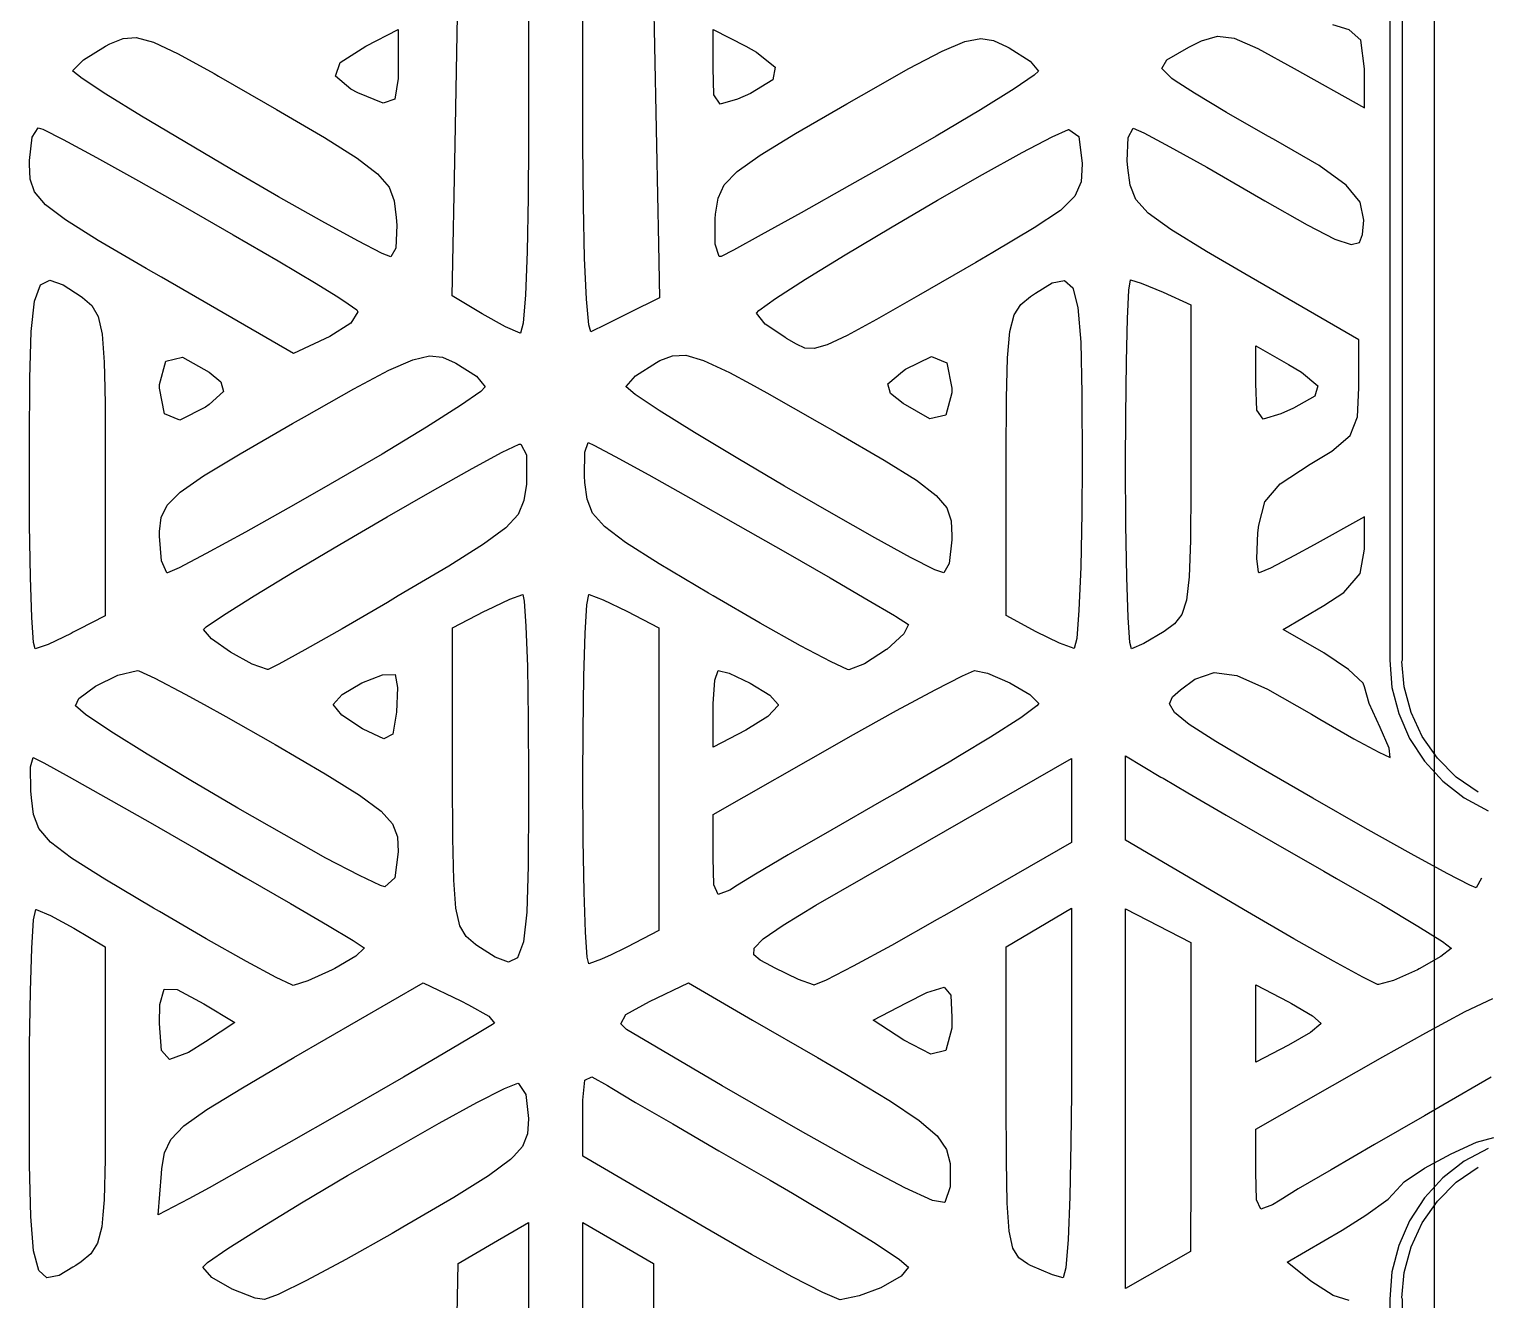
# Model space of a CAD drawing. Header units: millimetres. Extents: x 48 to 497, y 27 to 150.
# Drawn here: x 471.74 to 483.28, y 49.43 to 59.44 of the extents above; entities that cross this region are included whole.
import ezdxf

# ---------------------------------------------------------------- set-up
doc = ezdxf.new("R2010")
doc.units = ezdxf.units.MM
doc.layers.add('BLACK', color=20, linetype='Continuous')

msp = doc.modelspace()

# ---------------------------------------------------------------- linework, layer by layer
msp.add_line((482.812, 135.48), (482.812, 41.63))
at = {"layer": 'BLACK', "linetype": 'Continuous'}
for p, q in [((482.462, 85.936), (482.462, 54.47)), ((482.462, 85.936), (482.462, 54.47)), ((482.562, 54.47), (482.562, 85.936)), ((482.562, 54.47), (482.562, 85.936)), ((475.677, 60.048), (475.677, 58.544)), ((476.104, 58.537), (476.104, 60.048)), ((475.098, 58.531), (475.121, 59.724)), ((476.66, 59.724), (476.666, 59.438)), ((474.394, 59.306), (474.65, 59.438)), ((474.65, 59.438), (474.65, 59.137)), ((476.666, 59.438), (476.684, 58.525)), ((477.131, 59.137), (477.131, 59.438)), ((477.131, 59.438), (477.387, 59.306)), ((482.143, 59.434), (482.014, 59.474)), ((482.233, 59.355), (482.143, 59.434)), ((472.169, 59.2), (472.342, 59.306)), ((472.342, 59.306), (472.378, 59.324)), ((472.378, 59.324), (472.481, 59.367)), ((472.481, 59.367), (472.585, 59.375)), ((472.585, 59.375), (472.72, 59.338)), ((472.72, 59.338), (472.916, 59.247)), ((474.193, 59.177), (474.394, 59.306)), ((477.387, 59.306), (477.471, 59.26)), ((478.935, 59.268), (479.114, 59.344)), ((479.114, 59.344), (479.239, 59.368)), ((479.239, 59.368), (479.34, 59.351)), ((479.34, 59.351), (479.446, 59.302)), ((480.879, 59.298), (480.979, 59.348)), ((480.979, 59.348), (481.105, 59.386)), ((481.105, 59.386), (481.236, 59.369)), ((481.236, 59.369), (481.421, 59.287)), ((482.262, 59.127), (482.233, 59.355)), ((472.088, 59.117), (472.169, 59.2)), ((472.916, 59.247), (473.2, 59.091)), ((477.471, 59.26), (477.618, 59.142)), ((478.673, 59.13), (478.935, 59.268)), ((479.446, 59.302), (479.463, 59.293)), ((479.463, 59.293), (479.628, 59.188)), ((480.665, 59.132), (480.704, 59.2)), ((480.704, 59.2), (480.879, 59.298)), ((481.421, 59.287), (481.708, 59.13)), ((472.087, 59.111), (472.088, 59.117)), ((472.158, 59.053), (472.087, 59.111)), ((473.2, 59.091), (473.234, 59.071)), ((474.155, 59.071), (474.193, 59.177)), ((474.65, 59.137), (474.649, 59.053)), ((477.137, 58.923), (477.131, 59.137)), ((477.618, 59.142), (477.602, 59.041)), ((478.3, 58.918), (478.673, 59.13)), ((479.661, 59.078), (479.503, 58.97)), ((479.628, 59.188), (479.694, 59.111)), ((479.694, 59.111), (479.661, 59.078)), ((480.744, 59.053), (480.665, 59.132)), ((481.708, 59.13), (482.262, 58.821)), ((482.262, 58.821), (482.262, 59.127)), ((472.347, 58.929), (472.158, 59.053)), ((473.234, 59.071), (473.604, 58.858)), ((474.275, 58.968), (474.155, 59.071)), ((474.33, 58.94), (474.275, 58.968)), ((474.649, 59.053), (474.623, 58.888)), ((477.602, 59.041), (477.426, 58.935)), ((479.503, 58.97), (479.237, 58.805)), ((480.77, 59.034), (480.744, 59.053)), ((480.922, 58.936), (480.77, 59.034)), ((472.627, 58.756), (472.347, 58.929)), ((473.604, 58.858), (473.691, 58.808)), ((474.53, 58.858), (474.33, 58.94)), ((474.623, 58.888), (474.53, 58.858)), ((477.186, 58.85), (477.137, 58.923)), ((477.322, 58.888), (477.186, 58.85)), ((477.426, 58.935), (477.322, 58.888)), ((477.78, 58.618), (478.185, 58.852)), ((478.185, 58.852), (478.3, 58.918)), ((481.175, 58.785), (480.922, 58.936)), ((472.967, 58.552), (472.627, 58.756)), ((473.691, 58.808), (474.068, 58.587)), ((479.237, 58.805), (478.888, 58.598)), ((481.482, 58.609), (481.175, 58.785)), ((471.766, 58.589), (471.813, 58.664)), ((471.813, 58.664), (471.849, 58.652)), ((471.849, 58.652), (472.01, 58.571)), ((477.5, 58.448), (477.78, 58.618)), ((479.801, 58.592), (479.931, 58.649)), ((479.931, 58.649), (479.932, 58.649)), ((479.932, 58.649), (480.011, 58.595)), ((480.401, 58.588), (480.439, 58.66)), ((480.439, 58.66), (480.525, 58.623)), ((480.525, 58.623), (480.73, 58.515)), ((471.743, 58.406), (471.766, 58.589)), ((472.01, 58.571), (472.272, 58.43)), ((473.337, 58.335), (472.967, 58.552)), ((474.068, 58.587), (474.326, 58.425)), ((475.075, 57.339), (475.098, 58.531)), ((475.677, 58.544), (475.674, 58.116)), ((476.108, 58.052), (476.104, 58.537)), ((476.684, 58.525), (476.699, 57.747)), ((478.888, 58.598), (478.481, 58.365)), ((479.565, 58.469), (479.801, 58.592)), ((480.011, 58.595), (480.038, 58.383)), ((480.393, 58.404), (480.401, 58.588)), ((480.73, 58.515), (481.021, 58.353)), ((481.563, 58.564), (481.482, 58.609)), ((481.906, 58.366), (481.563, 58.564)), ((471.743, 58.376), (471.743, 58.406)), ((472.272, 58.43), (472.602, 58.246)), ((474.326, 58.425), (474.487, 58.302)), ((477.321, 58.32), (477.5, 58.448)), ((479.254, 58.297), (479.565, 58.469)), ((480.038, 58.383), (480.038, 58.378)), ((480.397, 58.348), (480.393, 58.404)), ((471.749, 58.258), (471.743, 58.376)), ((473.707, 58.12), (473.337, 58.335)), ((474.487, 58.302), (474.577, 58.197)), ((477.218, 58.215), (477.321, 58.32)), ((478.481, 58.365), (478.206, 58.21)), ((478.898, 58.093), (479.254, 58.297)), ((480.038, 58.378), (480.029, 58.237)), ((480.415, 58.211), (480.397, 58.348)), ((481.021, 58.353), (481.364, 58.155)), ((482.119, 58.213), (481.906, 58.366)), ((471.784, 58.159), (471.749, 58.258)), ((471.87, 58.058), (471.784, 58.159)), ((472.602, 58.246), (472.972, 58.038)), ((474.577, 58.197), (474.617, 58.089)), ((477.169, 58.11), (477.218, 58.215)), ((478.206, 58.21), (477.823, 57.995)), ((480.029, 58.237), (479.981, 58.125)), ((480.461, 58.1), (480.415, 58.211)), ((481.364, 58.155), (481.478, 58.089)), ((482.228, 58.078), (482.119, 58.213)), ((472.029, 57.938), (471.87, 58.058)), ((472.972, 58.038), (473.349, 57.821)), ((474.048, 57.927), (473.707, 58.12)), ((474.617, 58.089), (474.634, 57.958)), ((475.674, 58.116), (475.665, 57.687)), ((476.117, 57.636), (476.108, 58.052)), ((477.15, 57.984), (477.169, 58.11)), ((478.527, 57.876), (478.898, 58.093)), ((479.981, 58.125), (479.868, 58.013)), ((480.559, 57.991), (480.461, 58.1)), ((481.478, 58.089), (481.81, 57.899)), ((482.258, 57.935), (482.228, 58.078)), ((472.286, 57.777), (472.029, 57.938)), ((474.33, 57.772), (474.048, 57.927)), ((474.634, 57.958), (474.638, 57.898)), ((477.146, 57.946), (477.15, 57.984)), ((477.146, 57.747), (477.146, 57.946)), ((477.823, 57.995), (477.509, 57.821)), ((479.868, 58.013), (479.661, 57.875)), ((480.736, 57.863), (480.559, 57.991)), ((482.247, 57.823), (482.258, 57.935)), ((473.349, 57.821), (473.703, 57.615)), ((474.638, 57.898), (474.63, 57.716)), ((477.509, 57.821), (477.291, 57.701)), ((478.171, 57.663), (478.527, 57.876)), ((479.661, 57.875), (479.333, 57.681)), ((481.017, 57.69), (480.736, 57.863)), ((481.81, 57.899), (482.028, 57.787)), ((482.222, 57.759), (482.247, 57.823)), ((472.663, 57.556), (472.286, 57.777)), ((474.523, 57.673), (474.33, 57.772)), ((474.63, 57.716), (474.591, 57.646)), ((476.699, 57.747), (476.707, 57.325)), ((477.179, 57.651), (477.146, 57.747)), ((477.291, 57.701), (477.194, 57.65)), ((481.321, 57.513), (481.017, 57.69)), ((482.028, 57.787), (482.157, 57.744)), ((482.157, 57.744), (482.222, 57.759)), ((473.703, 57.615), (474.003, 57.436)), ((474.591, 57.646), (474.523, 57.673)), ((475.665, 57.687), (475.651, 57.348)), ((476.132, 57.314), (476.117, 57.636)), ((477.194, 57.65), (477.179, 57.651)), ((477.859, 57.472), (478.171, 57.663)), ((479.199, 57.603), (478.748, 57.342)), ((479.333, 57.681), (479.199, 57.603)), ((471.831, 57.428), (471.904, 57.464)), ((471.904, 57.464), (472.009, 57.426)), ((472.784, 57.486), (472.663, 57.556)), ((473.824, 56.885), (472.784, 57.486)), ((477.622, 57.319), (477.859, 57.472)), ((479.803, 57.442), (479.899, 57.462)), ((479.899, 57.462), (479.964, 57.403)), ((480.406, 57.386), (480.419, 57.467)), ((480.419, 57.467), (480.504, 57.44)), ((482.219, 56.993), (481.321, 57.513)), ((471.784, 57.299), (471.831, 57.428)), ((472.009, 57.426), (472.151, 57.334)), ((474.003, 57.436), (474.161, 57.339)), ((475.651, 57.348), (475.633, 57.125)), ((479.63, 57.334), (479.671, 57.362)), ((479.671, 57.362), (479.803, 57.442)), ((479.964, 57.403), (480.005, 57.248)), ((480.395, 57.162), (480.406, 57.386)), ((480.504, 57.44), (480.676, 57.368)), ((480.676, 57.368), (480.893, 57.268)), ((471.758, 57.06), (471.784, 57.299)), ((472.151, 57.334), (472.162, 57.326)), ((472.162, 57.326), (472.235, 57.263)), ((472.235, 57.263), (472.284, 57.177)), ((474.161, 57.339), (474.22, 57.302)), ((474.22, 57.302), (474.322, 57.231)), ((474.322, 57.231), (474.331, 57.215)), ((475.312, 57.197), (475.075, 57.339)), ((476.15, 57.112), (476.132, 57.314)), ((476.707, 57.325), (476.47, 57.206)), ((477.49, 57.224), (477.622, 57.319)), ((478.748, 57.342), (478.417, 57.153)), ((479.502, 57.19), (479.554, 57.272)), ((479.554, 57.272), (479.63, 57.334)), ((480.005, 57.248), (480.027, 56.976)), ((480.893, 57.268), (480.893, 56.052)), ((472.284, 57.177), (472.316, 57.039)), ((474.277, 57.126), (474.11, 57.021)), ((474.331, 57.215), (474.277, 57.126)), ((475.495, 57.096), (475.312, 57.197)), ((475.633, 57.125), (475.613, 57.047)), ((476.285, 57.114), (476.168, 57.056)), ((476.464, 57.203), (476.285, 57.114)), ((476.47, 57.206), (476.464, 57.203)), ((477.473, 57.203), (477.49, 57.224)), ((477.54, 57.116), (477.473, 57.203)), ((477.704, 57.008), (477.54, 57.116)), ((478.417, 57.153), (478.186, 57.027)), ((479.468, 57.06), (479.502, 57.19)), ((480.387, 56.822), (480.395, 57.162)), ((471.746, 56.692), (471.758, 57.06)), ((472.316, 57.039), (472.333, 56.818)), ((474.11, 57.021), (473.824, 56.885)), ((475.61, 57.047), (475.495, 57.096)), ((475.613, 57.047), (475.61, 57.047)), ((476.168, 57.056), (476.15, 57.112)), ((477.708, 57.005), (477.704, 57.008)), ((477.788, 56.96), (477.708, 57.005)), ((478.186, 57.027), (478.029, 56.954)), ((479.45, 56.851), (479.468, 57.06)), ((477.853, 56.929), (477.788, 56.96)), ((477.926, 56.924), (477.853, 56.929)), ((478.029, 56.954), (477.926, 56.924)), ((480.027, 56.976), (480.036, 56.571)), ((481.407, 56.65), (481.407, 56.946)), ((481.407, 56.946), (481.663, 56.8)), ((482.219, 56.616), (482.219, 56.993)), ((472.333, 56.818), (472.337, 56.612)), ((472.769, 56.641), (472.819, 56.825)), ((472.819, 56.825), (472.949, 56.858)), ((472.949, 56.858), (473.159, 56.74)), ((474.576, 56.754), (474.765, 56.837)), ((474.765, 56.837), (474.897, 56.868)), ((474.897, 56.868), (474.999, 56.856)), ((474.999, 56.856), (475.099, 56.813)), ((475.099, 56.813), (475.102, 56.811)), ((475.102, 56.811), (475.266, 56.707)), ((476.519, 56.711), (476.685, 56.816)), ((476.685, 56.816), (476.711, 56.83)), ((476.711, 56.83), (476.81, 56.868)), ((476.81, 56.868), (476.915, 56.872)), ((476.915, 56.872), (477.055, 56.832)), ((477.055, 56.832), (477.259, 56.737)), ((478.646, 56.763), (478.85, 56.862)), ((478.85, 56.862), (478.972, 56.812)), ((478.972, 56.812), (479.012, 56.612)), ((479.442, 56.533), (479.45, 56.851)), ((480.382, 56.395), (480.387, 56.822)), ((481.663, 56.8), (481.767, 56.738)), ((471.743, 56.176), (471.746, 56.692)), ((473.159, 56.74), (473.253, 56.663)), ((473.253, 56.663), (473.274, 56.586)), ((474.3, 56.608), (474.576, 56.754)), ((475.266, 56.707), (475.334, 56.624)), ((476.446, 56.626), (476.519, 56.711)), ((477.259, 56.737), (477.424, 56.647)), ((478.508, 56.647), (478.622, 56.745)), ((478.622, 56.745), (478.646, 56.763)), ((481.767, 56.738), (481.895, 56.632)), ((472.337, 56.612), (472.34, 56.485)), ((472.769, 56.612), (472.769, 56.641)), ((472.809, 56.411), (472.769, 56.612)), ((473.274, 56.586), (473.159, 56.483)), ((473.911, 56.388), (474.3, 56.608)), ((475.3, 56.587), (475.139, 56.475)), ((475.335, 56.624), (475.3, 56.587)), ((475.334, 56.624), (475.335, 56.624)), ((476.446, 56.624), (476.446, 56.626)), ((476.516, 56.564), (476.446, 56.624)), ((476.705, 56.438), (476.516, 56.564)), ((477.424, 56.647), (477.553, 56.577)), ((477.553, 56.577), (477.968, 56.341)), ((478.528, 56.572), (478.508, 56.647)), ((478.627, 56.491), (478.528, 56.572)), ((479.011, 56.577), (478.964, 56.399)), ((479.012, 56.612), (479.011, 56.577)), ((480.036, 56.571), (480.038, 56.013)), ((481.414, 56.439), (481.407, 56.65)), ((481.872, 56.549), (481.702, 56.454)), ((481.895, 56.632), (481.872, 56.549)), ((482.208, 56.387), (482.219, 56.616)), ((472.34, 56.485), (472.341, 56.01)), ((473.132, 56.463), (472.93, 56.362)), ((473.159, 56.483), (473.132, 56.463)), ((475.139, 56.475), (474.872, 56.305)), ((476.985, 56.264), (476.705, 56.438)), ((478.837, 56.371), (478.627, 56.491)), ((479.44, 56.078), (479.442, 56.533)), ((481.464, 56.369), (481.414, 56.439)), ((481.702, 56.454), (481.604, 56.41)), ((472.93, 56.362), (472.809, 56.411)), ((473.403, 56.096), (473.817, 56.334)), ((473.817, 56.334), (473.911, 56.388)), ((474.872, 56.305), (474.522, 56.094)), ((477.968, 56.341), (478.108, 56.261)), ((478.964, 56.399), (478.837, 56.371)), ((480.38, 56.013), (480.382, 56.395)), ((481.604, 56.41), (481.464, 56.369)), ((482.149, 56.241), (482.208, 56.387)), ((477.324, 56.059), (476.985, 56.264)), ((478.108, 56.261), (478.479, 56.045)), ((482.004, 56.117), (482.149, 56.241)), ((471.743, 56.013), (471.743, 56.176)), ((473.116, 55.923), (473.403, 56.096)), ((474.522, 56.094), (474.114, 55.856)), ((475.232, 55.981), (475.469, 56.109)), ((475.469, 56.109), (475.602, 56.172)), ((475.602, 56.172), (475.616, 56.173)), ((475.616, 56.173), (475.659, 56.087)), ((475.659, 56.087), (475.661, 55.923)), ((476.117, 55.923), (476.119, 56.109)), ((476.119, 56.109), (476.147, 56.184)), ((476.147, 56.184), (476.19, 56.164)), ((476.19, 56.164), (476.358, 56.075)), ((476.358, 56.075), (476.624, 55.929)), ((479.44, 56.011), (479.44, 56.078)), ((481.834, 56.014), (482.004, 56.117)), ((471.745, 55.536), (471.743, 56.013)), ((472.341, 56.01), (472.341, 54.82)), ((474.919, 55.805), (475.232, 55.981)), ((477.694, 55.841), (477.324, 56.059)), ((478.479, 56.045), (478.732, 55.887)), ((479.44, 54.821), (479.44, 56.011)), ((480.038, 56.013), (480.036, 55.631)), ((480.383, 55.536), (480.38, 56.013)), ((480.893, 56.052), (480.893, 55.827)), ((481.599, 55.86), (481.834, 56.014)), ((472.931, 55.794), (473.116, 55.923)), ((474.114, 55.856), (473.825, 55.692)), ((475.659, 55.857), (475.64, 55.727)), ((475.661, 55.878), (475.659, 55.857)), ((475.661, 55.923), (475.661, 55.878)), ((476.12, 55.869), (476.117, 55.923)), ((476.138, 55.738), (476.12, 55.869)), ((476.624, 55.929), (476.956, 55.743)), ((478.732, 55.887), (478.889, 55.768)), ((481.478, 55.718), (481.599, 55.86)), ((472.828, 55.691), (472.931, 55.794)), ((474.562, 55.6), (474.919, 55.805)), ((476.181, 55.629), (476.138, 55.738)), ((476.956, 55.743), (477.325, 55.534)), ((478.064, 55.627), (477.694, 55.841)), ((478.889, 55.768), (478.973, 55.669)), ((480.893, 55.827), (480.891, 55.413)), ((472.781, 55.594), (472.828, 55.691)), ((473.825, 55.692), (473.446, 55.479)), ((475.594, 55.619), (475.496, 55.512)), ((475.64, 55.727), (475.594, 55.619)), ((476.274, 55.522), (476.181, 55.629)), ((478.404, 55.434), (478.064, 55.627)), ((478.973, 55.669), (479.006, 55.569)), ((480.036, 55.631), (480.027, 55.204)), ((481.429, 55.533), (481.478, 55.718)), ((471.752, 55.125), (471.745, 55.536)), ((472.769, 55.484), (472.781, 55.594)), ((474.189, 55.382), (474.562, 55.6)), ((475.496, 55.512), (475.322, 55.383)), ((476.441, 55.396), (476.274, 55.522)), ((477.325, 55.534), (477.7, 55.32)), ((479.006, 55.569), (479.012, 55.45)), ((480.39, 55.125), (480.383, 55.536)), ((481.423, 55.474), (481.429, 55.533)), ((482.262, 55.6), (481.866, 55.379)), ((482.262, 55.345), (482.262, 55.6)), ((472.769, 55.447), (472.769, 55.484)), ((472.785, 55.253), (472.769, 55.447)), ((473.446, 55.479), (473.136, 55.31)), ((473.83, 55.168), (474.189, 55.382)), ((475.322, 55.383), (475.048, 55.212)), ((476.706, 55.228), (476.441, 55.396)), ((478.686, 55.28), (478.404, 55.434)), ((479.012, 55.417), (478.991, 55.233)), ((479.012, 55.45), (479.012, 55.417)), ((480.891, 55.413), (480.881, 55.128)), ((481.415, 55.27), (481.423, 55.474)), ((473.136, 55.31), (472.923, 55.198)), ((477.7, 55.32), (478.053, 55.118)), ((478.878, 55.183), (478.686, 55.28)), ((481.427, 55.163), (481.415, 55.27)), ((481.712, 55.294), (481.523, 55.196)), ((481.866, 55.379), (481.712, 55.294)), ((482.228, 55.154), (482.262, 55.345)), ((472.825, 55.159), (472.785, 55.253)), ((472.831, 55.158), (472.825, 55.159)), ((472.923, 55.198), (472.831, 55.158)), ((473.515, 54.978), (473.83, 55.168)), ((475.048, 55.212), (474.65, 54.976)), ((477.093, 54.998), (476.706, 55.228)), ((478.948, 55.158), (478.878, 55.183)), ((478.991, 55.233), (478.948, 55.158)), ((480.027, 55.204), (480.013, 54.865)), ((481.433, 55.158), (481.427, 55.163)), ((481.523, 55.196), (481.433, 55.158)), ((482.099, 55.004), (482.228, 55.154)), ((471.763, 54.807), (471.752, 55.125)), ((478.053, 55.118), (478.352, 54.944)), ((480.401, 54.807), (480.39, 55.125)), ((480.881, 55.128), (480.86, 54.943)), ((473.273, 54.826), (473.515, 54.978)), ((474.564, 54.925), (474.208, 54.718)), ((474.65, 54.976), (474.564, 54.925)), ((475.347, 54.865), (475.529, 54.951)), ((475.529, 54.951), (475.63, 54.987)), ((475.63, 54.987), (475.642, 54.936)), ((475.642, 54.936), (475.656, 54.739)), ((476.136, 54.906), (476.151, 54.987)), ((476.151, 54.987), (476.155, 54.987)), ((476.155, 54.987), (476.265, 54.946)), ((476.265, 54.946), (476.451, 54.856)), ((477.131, 54.976), (477.093, 54.998)), ((477.501, 54.762), (477.131, 54.976)), ((478.352, 54.944), (478.559, 54.821)), ((480.86, 54.943), (480.823, 54.83)), ((481.942, 54.9), (482.099, 55.004)), ((471.777, 54.61), (471.763, 54.807)), ((472.341, 54.82), (472.131, 54.712)), ((473.135, 54.732), (473.273, 54.826)), ((475.078, 54.726), (475.33, 54.856)), ((475.33, 54.856), (475.347, 54.865)), ((476.123, 54.682), (476.136, 54.906)), ((476.451, 54.856), (476.703, 54.726)), ((478.559, 54.821), (478.567, 54.817)), ((478.567, 54.817), (478.669, 54.752)), ((479.675, 54.694), (479.44, 54.821)), ((480.013, 54.865), (479.995, 54.642)), ((480.414, 54.61), (480.401, 54.807)), ((480.823, 54.83), (480.765, 54.757)), ((481.622, 54.712), (481.942, 54.9)), ((472.089, 54.69), (472.072, 54.681)), ((472.131, 54.712), (472.089, 54.69)), ((473.114, 54.712), (473.135, 54.732)), ((473.178, 54.639), (473.114, 54.712)), ((474.208, 54.718), (473.914, 54.551)), ((475.078, 53.541), (475.078, 54.726)), ((475.656, 54.739), (475.667, 54.421)), ((476.703, 54.726), (476.703, 52.34)), ((477.82, 54.583), (477.501, 54.762)), ((478.671, 54.75), (478.632, 54.677)), ((478.669, 54.752), (478.671, 54.75)), ((479.859, 54.603), (479.675, 54.694)), ((480.683, 54.697), (480.523, 54.601)), ((480.765, 54.757), (480.683, 54.697)), ((481.941, 54.529), (481.622, 54.712)), ((471.79, 54.559), (471.777, 54.61)), ((471.891, 54.595), (471.79, 54.559)), ((472.072, 54.681), (471.891, 54.595)), ((473.328, 54.534), (473.178, 54.639)), ((476.112, 54.342), (476.123, 54.682)), ((478.06, 54.456), (477.82, 54.583)), ((478.632, 54.677), (478.498, 54.555)), ((479.974, 54.563), (479.859, 54.603)), ((479.995, 54.642), (479.974, 54.563)), ((480.426, 54.559), (480.414, 54.61)), ((480.523, 54.601), (480.426, 54.559)), ((473.498, 54.44), (473.328, 54.534)), ((473.914, 54.551), (473.71, 54.438)), ((478.497, 54.555), (478.322, 54.441)), ((478.498, 54.555), (478.497, 54.555)), ((479.974, 54.563), (479.974, 54.563)), ((482.137, 54.398), (481.941, 54.529)), ((482.462, 54.47), (482.479, 54.256)), ((482.462, 54.47), (482.479, 54.256)), ((482.558, 54.46), (482.562, 54.47)), ((482.558, 54.46), (482.562, 54.47)), ((482.575, 54.261), (482.558, 54.46)), ((482.575, 54.261), (482.558, 54.46)), ((472.264, 54.266), (472.44, 54.351)), ((472.44, 54.351), (472.596, 54.388)), ((472.596, 54.388), (472.606, 54.386)), ((472.606, 54.386), (472.732, 54.328)), ((473.62, 54.396), (473.498, 54.44)), ((473.624, 54.396), (473.62, 54.396)), ((473.71, 54.438), (473.624, 54.396)), ((474.362, 54.291), (474.526, 54.355)), ((474.526, 54.355), (474.625, 54.357)), ((474.625, 54.357), (474.643, 54.255)), ((475.667, 54.421), (475.674, 54.01)), ((477.144, 54.313), (477.169, 54.388)), ((477.169, 54.388), (477.257, 54.367)), ((477.257, 54.367), (477.423, 54.29)), ((478.189, 54.397), (478.06, 54.456)), ((478.2, 54.395), (478.189, 54.397)), ((478.322, 54.441), (478.2, 54.395)), ((478.879, 54.238), (479.094, 54.348)), ((479.094, 54.348), (479.19, 54.388)), ((479.19, 54.388), (479.293, 54.367)), ((479.293, 54.367), (479.469, 54.293)), ((480.927, 54.32), (481.078, 54.372)), ((481.078, 54.372), (481.256, 54.349)), ((481.256, 54.349), (481.498, 54.242)), ((482.251, 54.288), (482.137, 54.398)), ((472.134, 54.169), (472.264, 54.266)), ((472.732, 54.328), (472.97, 54.203)), ((474.208, 54.201), (474.362, 54.291)), ((474.643, 54.255), (474.635, 54.061)), ((476.106, 53.915), (476.112, 54.342)), ((477.131, 54.127), (477.144, 54.313)), ((477.423, 54.29), (477.576, 54.194)), ((478.575, 54.074), (478.879, 54.238)), ((479.469, 54.293), (479.627, 54.201)), ((480.749, 54.181), (480.813, 54.238)), ((480.813, 54.238), (480.927, 54.32)), ((481.498, 54.242), (481.844, 54.046)), ((482.262, 54.26), (482.251, 54.288)), ((482.299, 54.129), (482.262, 54.26)), ((482.479, 54.256), (482.532, 54.049)), ((482.479, 54.256), (482.532, 54.049)), ((482.629, 54.059), (482.575, 54.261)), ((482.629, 54.059), (482.575, 54.261)), ((472.106, 54.111), (472.134, 54.169)), ((472.97, 54.203), (473.12, 54.121)), ((473.12, 54.121), (473.29, 54.027)), ((474.137, 54.122), (474.208, 54.201)), ((474.137, 54.121), (474.137, 54.122)), ((474.205, 54.037), (474.137, 54.121)), ((477.131, 54.087), (477.131, 54.127)), ((477.643, 54.114), (477.561, 54.026)), ((477.576, 54.194), (477.644, 54.12)), ((477.644, 54.12), (477.643, 54.114)), ((479.627, 54.201), (479.696, 54.128)), ((479.696, 54.128), (479.682, 54.11)), ((480.727, 54.126), (480.749, 54.181)), ((480.765, 54.058), (480.727, 54.126)), ((482.386, 53.939), (482.299, 54.129)), ((472.186, 54.042), (472.106, 54.111)), ((472.385, 53.909), (472.186, 54.042)), ((473.29, 54.027), (473.661, 53.816)), ((474.368, 53.93), (474.205, 54.037)), ((474.635, 54.06), (474.606, 53.887)), ((474.635, 54.061), (474.635, 54.06)), ((475.674, 54.01), (475.677, 53.533)), ((477.131, 53.785), (477.131, 54.087)), ((477.561, 54.026), (477.387, 53.918)), ((478.212, 53.871), (478.575, 54.074)), ((479.554, 54.017), (479.315, 53.864)), ((479.682, 54.11), (479.554, 54.017)), ((480.88, 53.964), (480.765, 54.058)), ((481.844, 54.046), (481.911, 54.006)), ((481.911, 54.006), (482.178, 53.852)), ((482.532, 54.049), (482.618, 53.853)), ((482.532, 54.049), (482.618, 53.853)), ((482.718, 53.869), (482.629, 54.059)), ((482.718, 53.869), (482.629, 54.059)), ((472.671, 53.73), (472.385, 53.909)), ((474.372, 53.928), (474.368, 53.93)), ((474.537, 53.852), (474.372, 53.928)), ((474.606, 53.887), (474.537, 53.852)), ((476.104, 53.533), (476.106, 53.915)), ((477.387, 53.918), (477.131, 53.785)), ((481.091, 53.829), (480.88, 53.964)), ((482.458, 53.777), (482.386, 53.939)), ((473.661, 53.816), (473.68, 53.805)), ((473.68, 53.805), (474.074, 53.574)), ((477.131, 53.256), (478.125, 53.822)), ((478.125, 53.822), (478.212, 53.871)), ((479.315, 53.864), (479.072, 53.718)), ((481.414, 53.637), (481.091, 53.829)), ((482.178, 53.852), (482.375, 53.745)), ((482.466, 53.704), (482.458, 53.777)), ((482.618, 53.853), (482.735, 53.674)), ((482.618, 53.853), (482.735, 53.674)), ((482.838, 53.698), (482.718, 53.869)), ((482.838, 53.698), (482.718, 53.869)), ((471.753, 53.629), (471.773, 53.704)), ((471.773, 53.704), (471.856, 53.662)), ((471.773, 53.704), (471.773, 53.704)), ((471.856, 53.662), (472.056, 53.552)), ((473.015, 53.523), (472.671, 53.73)), ((478.99, 53.668), (478.606, 53.445)), ((478.82, 53.046), (479.953, 53.695)), ((479.072, 53.718), (478.99, 53.668)), ((479.953, 53.695), (479.953, 53.034)), ((480.38, 53.052), (480.38, 53.718)), ((480.38, 53.718), (480.658, 53.55)), ((482.375, 53.745), (482.464, 53.704)), ((482.464, 53.704), (482.466, 53.704)), ((482.735, 53.674), (482.88, 53.516)), ((482.735, 53.674), (482.88, 53.516)), ((482.986, 53.55), (482.838, 53.698)), ((482.986, 53.55), (482.838, 53.698)), ((471.755, 53.442), (471.753, 53.629)), ((472.056, 53.552), (472.346, 53.389)), ((474.074, 53.574), (474.128, 53.541)), ((474.128, 53.541), (474.344, 53.407)), ((475.079, 53.068), (475.078, 53.541)), ((480.658, 53.55), (480.675, 53.54)), ((480.675, 53.54), (480.871, 53.425)), ((481.855, 53.383), (481.414, 53.637)), ((483.157, 53.43), (482.986, 53.55)), ((483.157, 53.43), (482.986, 53.55)), ((471.759, 53.386), (471.755, 53.442)), ((473.385, 53.305), (473.015, 53.523)), ((475.677, 53.533), (475.677, 53.361)), ((476.107, 53.056), (476.104, 53.533)), ((478.606, 53.445), (478.458, 53.361)), ((480.871, 53.425), (481.173, 53.25)), ((482.88, 53.516), (483.049, 53.385)), ((482.88, 53.516), (483.049, 53.385)), ((471.776, 53.254), (471.759, 53.386)), ((472.346, 53.389), (472.694, 53.191)), ((474.344, 53.407), (474.514, 53.282)), ((475.677, 53.361), (475.674, 52.85)), ((478.458, 53.361), (478.065, 53.135)), ((482.268, 53.148), (481.855, 53.383)), ((483.049, 53.385), (483.237, 53.283)), ((483.049, 53.385), (483.237, 53.283)), ((471.818, 53.145), (471.776, 53.254)), ((472.694, 53.191), (473.072, 52.974)), ((473.751, 53.096), (473.385, 53.305)), ((474.514, 53.282), (474.605, 53.18)), ((477.131, 52.914), (477.131, 53.256)), ((481.173, 53.25), (481.542, 53.037)), ((471.91, 53.038), (471.818, 53.145)), ((474.08, 52.912), (473.751, 53.096)), ((474.605, 53.18), (474.643, 53.079)), ((474.643, 53.079), (474.65, 52.961)), ((478.065, 53.135), (477.723, 52.937)), ((482.629, 52.946), (482.268, 53.148)), ((472.075, 52.912), (471.91, 53.038)), ((473.072, 52.974), (473.45, 52.756)), ((474.65, 52.961), (474.622, 52.756)), ((475.087, 52.737), (475.079, 53.068)), ((476.114, 52.644), (476.107, 53.056)), ((478.314, 52.756), (478.82, 53.046)), ((479.953, 53.034), (478.972, 52.471)), ((481.342, 52.487), (480.38, 53.052)), ((481.542, 53.037), (481.941, 52.809)), ((472.338, 52.746), (472.075, 52.912)), ((474.344, 52.773), (474.08, 52.912)), ((475.674, 52.85), (475.662, 52.486)), ((477.136, 52.7), (477.131, 52.914)), ((477.723, 52.937), (477.465, 52.785)), ((482.913, 52.791), (482.629, 52.946)), ((472.722, 52.517), (472.338, 52.746)), ((473.45, 52.756), (473.8, 52.553)), ((474.509, 52.695), (474.344, 52.773)), ((474.622, 52.756), (474.543, 52.685)), ((475.104, 52.517), (475.087, 52.737)), ((477.465, 52.785), (477.323, 52.698)), ((477.94, 52.54), (478.314, 52.756)), ((481.941, 52.809), (482.043, 52.75)), ((482.043, 52.75), (482.398, 52.545)), ((483.092, 52.698), (482.913, 52.791)), ((483.185, 52.752), (483.143, 52.678)), ((474.543, 52.685), (474.509, 52.695)), ((476.125, 52.327), (476.114, 52.644)), ((477.171, 52.625), (477.136, 52.7)), ((477.263, 52.66), (477.171, 52.625)), ((477.323, 52.698), (477.263, 52.66)), ((483.143, 52.678), (483.092, 52.698)), ((471.777, 52.426), (471.794, 52.507)), ((471.794, 52.507), (471.798, 52.506)), ((471.798, 52.506), (471.91, 52.46)), ((472.769, 52.49), (472.722, 52.517)), ((473.8, 52.553), (474.091, 52.382)), ((475.135, 52.379), (475.104, 52.517)), ((477.682, 52.384), (477.94, 52.54)), ((479.696, 52.365), (479.953, 52.516)), ((479.953, 52.516), (479.953, 51.058)), ((480.38, 49.521), (480.38, 52.511)), ((480.38, 52.511), (480.893, 52.246)), ((482.398, 52.545), (482.684, 52.374)), ((471.762, 52.202), (471.777, 52.426)), ((471.91, 52.46), (472.093, 52.36)), ((473.137, 52.276), (472.769, 52.49)), ((475.662, 52.486), (475.636, 52.251)), ((477.525, 52.276), (477.682, 52.384)), ((478.895, 52.427), (478.535, 52.224)), ((478.972, 52.471), (478.895, 52.427)), ((481.707, 52.276), (481.342, 52.487)), ((472.093, 52.36), (472.341, 52.213)), ((473.453, 52.097), (473.137, 52.276)), ((474.091, 52.382), (474.294, 52.261)), ((475.185, 52.294), (475.135, 52.379)), ((475.259, 52.231), (475.185, 52.294)), ((476.139, 52.13), (476.125, 52.327)), ((476.703, 52.34), (476.451, 52.21)), ((477.453, 52.202), (477.525, 52.276)), ((479.44, 52.213), (479.696, 52.365)), ((482.019, 52.099), (481.707, 52.276)), ((482.684, 52.374), (482.876, 52.255)), ((471.751, 51.862), (471.762, 52.202)), ((472.341, 52.213), (472.341, 51.039)), ((474.294, 52.261), (474.38, 52.205)), ((474.382, 52.201), (474.315, 52.139)), ((474.38, 52.205), (474.382, 52.201)), ((475.27, 52.222), (475.259, 52.231)), ((475.412, 52.13), (475.27, 52.222)), ((475.636, 52.251), (475.589, 52.125)), ((476.434, 52.201), (476.328, 52.15)), ((476.451, 52.21), (476.434, 52.201)), ((477.45, 52.15), (477.453, 52.202)), ((478.535, 52.224), (478.233, 52.06)), ((479.44, 51.005), (479.44, 52.213)), ((480.893, 52.246), (480.893, 51.912)), ((482.945, 52.199), (482.865, 52.136)), ((482.876, 52.255), (482.946, 52.202)), ((482.946, 52.202), (482.945, 52.199)), ((473.688, 51.97), (473.453, 52.097)), ((474.149, 52.043), (474.129, 52.032)), ((474.315, 52.139), (474.149, 52.043)), ((475.517, 52.091), (475.412, 52.13)), ((475.589, 52.125), (475.517, 52.091)), ((476.151, 52.079), (476.139, 52.13)), ((476.252, 52.115), (476.151, 52.079)), ((476.328, 52.15), (476.252, 52.115)), ((477.501, 52.107), (477.45, 52.15)), ((477.59, 52.059), (477.501, 52.107)), ((477.614, 52.047), (477.59, 52.059)), ((477.802, 51.954), (477.614, 52.047)), ((478.233, 52.06), (478.02, 51.951)), ((482.249, 51.974), (482.019, 52.099)), ((482.694, 52.038), (482.68, 52.031)), ((482.865, 52.136), (482.694, 52.038)), ((473.811, 51.912), (473.688, 51.97)), ((473.937, 51.945), (473.821, 51.909)), ((473.828, 51.34), (474.845, 51.928)), ((474.129, 52.032), (473.937, 51.945)), ((474.845, 51.928), (475.143, 51.786)), ((476.63, 51.782), (476.936, 51.928)), ((476.936, 51.928), (477.442, 51.635)), ((477.922, 51.912), (477.802, 51.954)), ((478.02, 51.951), (477.925, 51.911)), ((482.366, 51.917), (482.249, 51.974)), ((482.49, 51.946), (482.373, 51.915)), ((482.68, 52.031), (482.49, 51.946)), ((471.744, 51.435), (471.751, 51.862)), ((472.772, 51.759), (472.806, 51.88)), ((472.806, 51.88), (472.908, 51.876)), ((472.908, 51.876), (473.117, 51.763)), ((473.821, 51.909), (473.811, 51.912)), ((477.925, 51.911), (477.922, 51.912)), ((478.654, 51.772), (478.814, 51.852)), ((478.814, 51.852), (478.951, 51.894)), ((478.951, 51.894), (479.003, 51.833)), ((479.003, 51.833), (479.012, 51.656)), ((480.893, 51.912), (480.893, 51.029)), ((481.407, 51.305), (481.407, 51.912)), ((481.407, 51.912), (481.663, 51.78)), ((482.373, 51.915), (482.366, 51.917)), ((472.769, 51.609), (472.772, 51.759)), ((473.117, 51.763), (473.363, 51.617)), ((475.143, 51.786), (475.204, 51.756)), ((475.204, 51.756), (475.362, 51.665)), ((476.444, 51.679), (476.63, 51.782)), ((478.391, 51.635), (478.654, 51.772)), ((481.663, 51.78), (481.687, 51.767)), ((481.687, 51.767), (481.852, 51.669)), ((482.746, 51.536), (483.057, 51.704)), ((483.057, 51.704), (483.273, 51.805)), ((472.783, 51.396), (472.769, 51.609)), ((473.363, 51.617), (473.13, 51.464)), ((475.393, 51.601), (475.261, 51.521)), ((475.362, 51.665), (475.409, 51.612)), ((475.401, 51.607), (475.393, 51.601)), ((475.409, 51.612), (475.401, 51.607)), ((476.402, 51.607), (476.444, 51.679)), ((476.449, 51.562), (476.402, 51.607)), ((477.442, 51.635), (477.953, 51.34)), ((478.632, 51.477), (478.391, 51.635)), ((479.012, 51.656), (479.01, 51.573)), ((481.919, 51.605), (481.836, 51.537)), ((481.852, 51.669), (481.92, 51.609)), ((481.92, 51.609), (481.919, 51.605)), ((473.13, 51.464), (472.996, 51.38)), ((475.261, 51.521), (475.017, 51.377)), ((477.203, 51.117), (476.449, 51.562)), ((478.845, 51.368), (478.632, 51.477)), ((479.01, 51.573), (478.964, 51.397)), ((481.836, 51.537), (481.663, 51.438)), ((482.407, 51.345), (482.746, 51.536)), ((471.743, 51.053), (471.744, 51.435)), ((472.848, 51.324), (472.783, 51.396)), ((472.996, 51.38), (472.848, 51.324)), ((475.017, 51.377), (474.691, 51.187)), ((478.964, 51.397), (478.845, 51.368)), ((481.663, 51.438), (481.407, 51.305)), ((481.407, 50.776), (482.407, 51.345)), ((473.423, 51.103), (473.828, 51.34)), ((477.953, 51.34), (478.168, 51.214)), ((474.691, 51.187), (474.308, 50.966)), ((475.486, 51.097), (475.591, 51.138)), ((475.591, 51.138), (475.598, 51.137)), ((475.598, 51.137), (475.654, 51.049)), ((476.105, 51.004), (476.119, 51.161)), ((476.119, 51.161), (476.174, 51.189)), ((476.174, 51.189), (476.297, 51.121)), ((476.297, 51.121), (476.333, 51.099)), ((477.818, 50.763), (477.203, 51.117)), ((478.168, 51.214), (478.516, 51.005)), ((483.261, 51.187), (482.881, 50.965)), ((471.744, 50.495), (471.743, 51.053)), ((472.341, 50.998), (472.34, 50.539)), ((472.341, 51.039), (472.341, 50.998)), ((473.141, 50.931), (473.423, 51.103)), ((475.27, 50.987), (475.486, 51.097)), ((475.654, 51.049), (475.677, 50.859)), ((476.104, 50.904), (476.105, 51.004)), ((476.333, 51.099), (476.52, 50.987)), ((478.516, 51.005), (478.519, 51.003)), ((478.519, 51.003), (478.753, 50.845)), ((479.441, 50.528), (479.44, 51.005)), ((479.953, 51.058), (479.95, 50.671)), ((480.893, 51.029), (480.893, 50.434)), ((472.961, 50.802), (473.141, 50.931)), ((474.184, 50.895), (473.787, 50.668)), ((474.308, 50.966), (474.184, 50.895)), ((474.972, 50.824), (475.27, 50.987)), ((476.104, 50.564), (476.104, 50.904)), ((476.52, 50.987), (476.812, 50.817)), ((482.881, 50.965), (482.734, 50.881)), ((472.858, 50.695), (472.961, 50.802)), ((474.622, 50.625), (474.972, 50.824)), ((475.677, 50.857), (475.669, 50.739)), ((475.677, 50.859), (475.677, 50.857)), ((476.812, 50.817), (477.176, 50.606)), ((478.753, 50.845), (478.896, 50.723)), ((481.407, 50.434), (481.407, 50.776)), ((482.734, 50.881), (482.341, 50.655)), ((472.808, 50.59), (472.858, 50.695)), ((473.787, 50.668), (473.433, 50.468)), ((475.669, 50.739), (475.629, 50.639)), ((478.296, 50.495), (477.818, 50.763)), ((478.896, 50.723), (478.969, 50.616)), ((479.95, 50.671), (479.942, 50.244)), ((482.341, 50.655), (481.999, 50.457)), ((482.945, 50.582), (483.146, 50.673)), ((483.146, 50.673), (483.281, 50.711)), ((472.34, 50.539), (472.332, 50.219)), ((472.788, 50.466), (472.808, 50.59)), ((474.25, 50.41), (474.622, 50.625)), ((475.534, 50.536), (475.361, 50.409)), ((475.56, 50.564), (475.534, 50.536)), ((475.629, 50.639), (475.56, 50.564)), ((477.066, 50.001), (476.104, 50.564)), ((477.176, 50.606), (477.58, 50.374)), ((478.969, 50.616), (478.997, 50.507)), ((482.735, 50.468), (482.945, 50.582)), ((483.237, 50.625), (483.049, 50.524)), ((483.237, 50.625), (483.049, 50.524)), ((471.754, 50.089), (471.744, 50.495)), ((472.758, 50.102), (472.785, 50.427)), ((472.785, 50.427), (472.788, 50.466)), ((473.433, 50.468), (473.159, 50.314)), ((478.642, 50.314), (478.296, 50.495)), ((478.997, 50.507), (478.997, 50.322)), ((479.447, 50.193), (479.441, 50.528)), ((480.893, 50.434), (480.892, 49.813)), ((481.412, 50.22), (481.407, 50.434)), ((481.999, 50.457), (481.741, 50.305)), ((482.574, 50.362), (482.735, 50.468)), ((483.049, 50.524), (482.88, 50.392)), ((483.049, 50.524), (482.88, 50.392)), ((482.986, 50.358), (483.158, 50.478)), ((482.986, 50.358), (483.158, 50.478)), ((473.159, 50.314), (472.999, 50.227)), ((473.887, 50.195), (474.25, 50.41)), ((475.361, 50.409), (475.087, 50.238)), ((477.58, 50.374), (477.755, 50.273)), ((478.86, 50.215), (478.642, 50.314)), ((478.997, 50.322), (478.955, 50.199)), ((482.518, 50.299), (482.574, 50.362)), ((482.88, 50.392), (482.735, 50.235)), ((482.88, 50.392), (482.735, 50.235)), ((482.838, 50.21), (482.986, 50.358)), ((482.838, 50.21), (482.986, 50.358)), ((472.332, 50.219), (472.321, 50.102)), ((472.999, 50.227), (472.758, 50.102)), ((473.562, 49.997), (473.887, 50.195)), ((475.087, 50.238), (474.686, 50.004)), ((477.755, 50.273), (478.116, 50.058)), ((478.953, 50.198), (478.86, 50.215)), ((478.955, 50.199), (478.953, 50.198)), ((479.463, 49.973), (479.447, 50.193)), ((479.942, 50.244), (479.928, 49.906)), ((481.447, 50.145), (481.412, 50.22)), ((481.599, 50.218), (481.539, 50.18)), ((481.741, 50.305), (481.599, 50.218)), ((482.274, 50.098), (482.45, 50.224)), ((482.45, 50.224), (482.518, 50.299)), ((482.735, 50.235), (482.618, 50.055)), ((482.735, 50.235), (482.618, 50.055)), ((482.718, 50.039), (482.838, 50.21)), ((482.718, 50.039), (482.838, 50.21)), ((471.776, 49.818), (471.754, 50.089)), ((472.321, 50.102), (472.313, 50.008)), ((481.539, 50.18), (481.447, 50.145)), ((482.086, 49.981), (482.274, 50.098)), ((472.313, 50.008), (472.28, 49.877)), ((473.306, 49.835), (473.562, 49.997)), ((474.686, 50.004), (474.602, 49.955)), ((475.399, 49.88), (475.677, 50.042)), ((475.677, 50.042), (475.677, 48.538)), ((476.104, 47.017), (476.104, 50.042)), ((476.104, 50.042), (476.66, 49.718)), ((477.434, 49.79), (477.066, 50.001)), ((478.116, 50.058), (478.406, 49.879)), ((479.492, 49.839), (479.463, 49.973)), ((481.653, 49.728), (482.086, 49.981)), ((482.618, 50.055), (482.532, 49.859)), ((482.618, 50.055), (482.532, 49.859)), ((482.63, 49.849), (482.718, 50.039)), ((482.63, 49.849), (482.718, 50.039)), ((472.28, 49.877), (472.227, 49.794)), ((474.602, 49.955), (474.237, 49.749)), ((475.121, 49.718), (475.399, 49.88)), ((478.406, 49.879), (478.6, 49.75)), ((479.928, 49.906), (479.91, 49.684)), ((482.532, 49.859), (482.479, 49.652)), ((482.532, 49.859), (482.479, 49.652)), ((482.575, 49.647), (482.63, 49.849)), ((482.575, 49.647), (482.63, 49.849)), ((471.817, 49.662), (471.776, 49.818)), ((472.151, 49.732), (472.11, 49.703)), ((472.227, 49.794), (472.151, 49.732)), ((473.147, 49.725), (473.306, 49.835)), ((474.237, 49.749), (473.927, 49.583)), ((477.754, 49.614), (477.434, 49.79)), ((478.6, 49.75), (478.67, 49.688)), ((479.539, 49.762), (479.492, 49.839)), ((479.608, 49.715), (479.539, 49.762)), ((480.892, 49.813), (480.38, 49.521)), ((471.882, 49.604), (471.817, 49.662)), ((471.978, 49.623), (471.882, 49.604)), ((472.086, 49.689), (471.978, 49.623)), ((472.11, 49.703), (472.086, 49.689)), ((473.111, 49.689), (473.147, 49.725)), ((473.181, 49.608), (473.111, 49.689)), ((475.098, 48.525), (475.121, 49.718)), ((476.66, 49.718), (476.66, 47.342)), ((477.994, 49.49), (477.754, 49.614)), ((478.611, 49.619), (478.452, 49.527)), ((478.67, 49.688), (478.611, 49.619)), ((479.632, 49.703), (479.608, 49.715)), ((479.804, 49.63), (479.632, 49.703)), ((479.889, 49.605), (479.804, 49.63)), ((479.91, 49.684), (479.889, 49.605)), ((481.839, 49.578), (481.653, 49.728)), ((482.479, 49.652), (482.462, 49.438)), ((482.479, 49.652), (482.462, 49.438)), ((482.558, 49.447), (482.575, 49.647)), ((482.558, 49.447), (482.575, 49.647)), ((473.342, 49.515), (473.181, 49.608)), ((473.522, 49.446), (473.342, 49.515)), ((473.927, 49.583), (473.703, 49.473)), ((478.452, 49.527), (478.281, 49.463)), ((482.017, 49.466), (481.839, 49.578)), ((473.596, 49.434), (473.522, 49.446)), ((473.703, 49.473), (473.596, 49.434)), ((478.123, 49.435), (477.994, 49.49)), ((478.131, 49.433), (478.123, 49.435)), ((478.281, 49.463), (478.131, 49.433)), ((482.143, 49.428), (482.017, 49.466)), ((482.462, 49.438), (482.462, 49.438)), ((482.462, 49.438), (482.462, 49.438)), ((482.462, 49.438), (482.462, 49.438)), ((482.462, 49.438), (482.462, 42.36)), ((482.462, 49.438), (482.462, 49.438)), ((482.462, 49.438), (482.462, 49.438)), ((482.462, 49.438), (482.462, 49.438)), ((482.462, 49.438), (482.462, 42.36)), ((482.562, 49.438), (482.558, 49.447)), ((482.562, 49.438), (482.558, 49.447)), ((482.562, 42.36), (482.562, 49.438)), ((482.562, 42.36), (482.562, 49.438))]:
    msp.add_line(p, q, dxfattribs=at)

doc.saveas('drawing.dxf')
